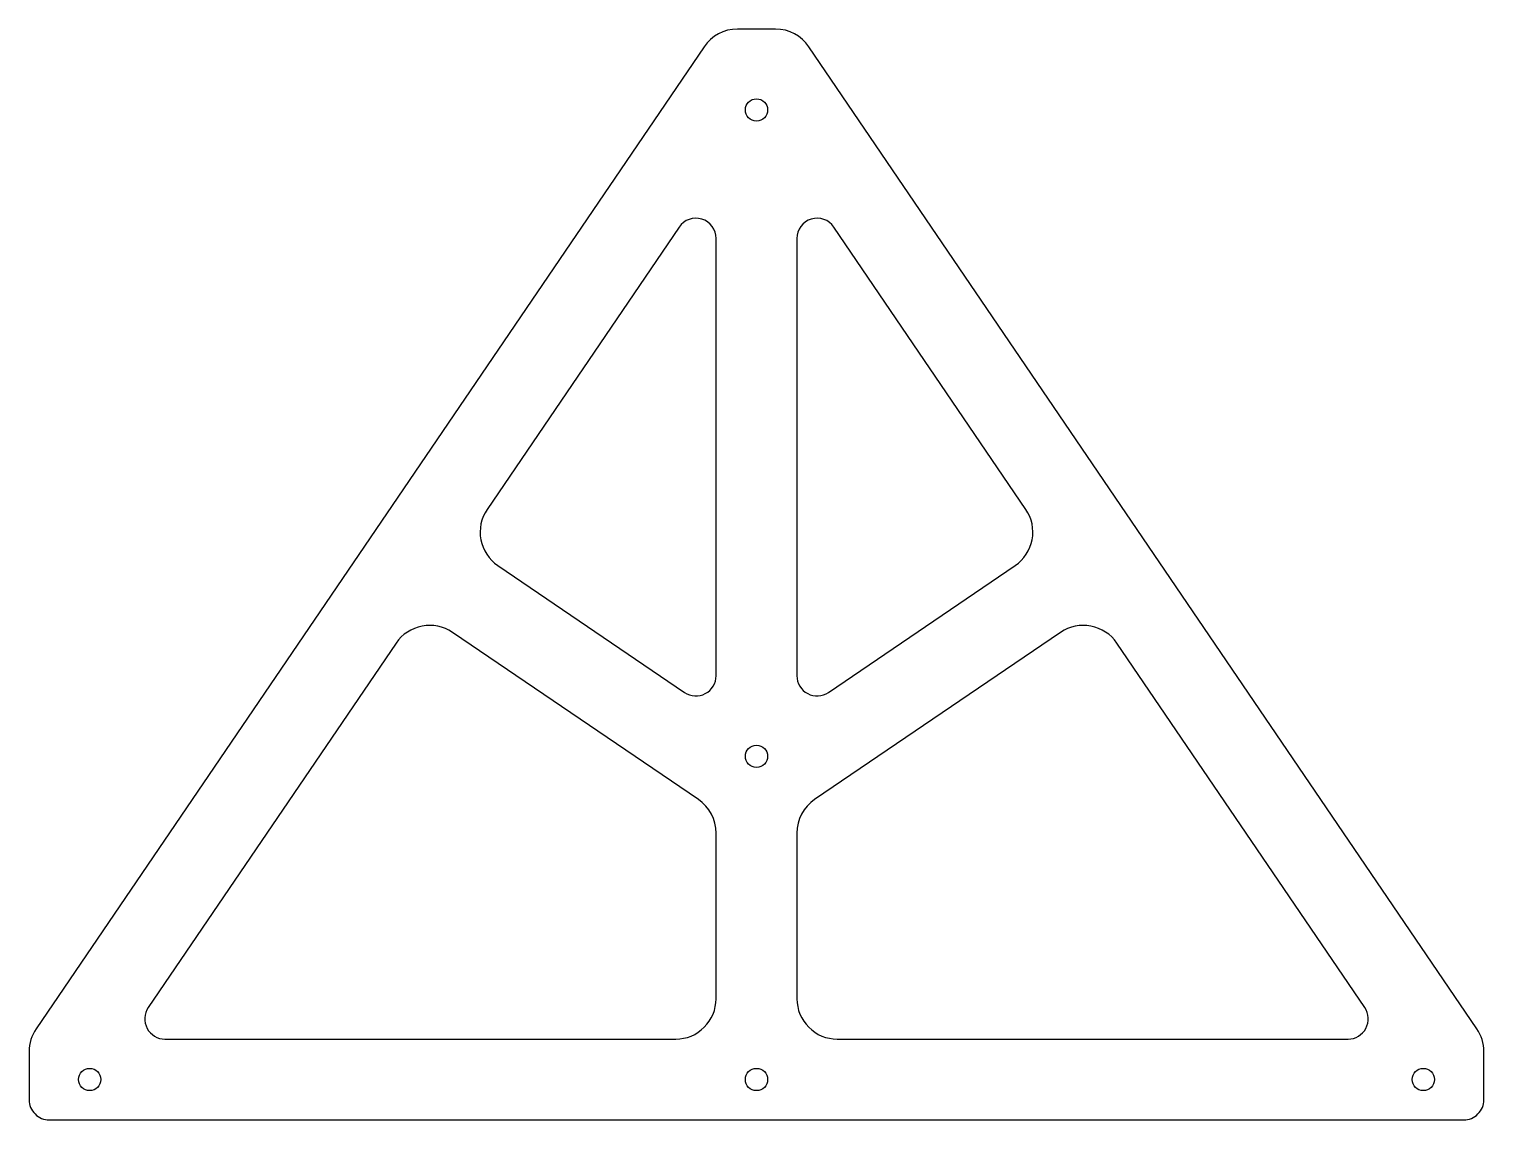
# Model space of a CAD drawing. Header units: millimetres. Extents: x -480 to -120, y 0 to 270.
import ezdxf

# ---------------------------------------------------------------- set-up
doc = ezdxf.new("R2010")
doc.units = ezdxf.units.MM
doc.layers.get('0').update_dxf_attribs({"linetype": 'CONTINUOUS'})

msp = doc.modelspace()

# ---------------------------------------------------------------- linework, layer by layer
for points in [[(-287.02, 265.62, 0.248329), (-295.29, 270), (-304.71, 270, 0.248329), (-312.98, 265.62), (-478.27, 22.55, 0.150413), (-480, 16.92), (-480, 5, 0.414214), (-475, 0), (-125, 0, 0.414214), (-120, 5), (-120, 16.92, 0.150413), (-121.73, 22.55)], [(-310, 218.19, 0.738506), (-319.13, 221), (-366.66, 151.11, 0.414529), (-364.01, 137.22), (-317.81, 105.8, 0.602142), (-310, 109.93)], [(-280.87, 221, 0.738506), (-290, 218.19), (-290, 109.93, 0.602142), (-282.19, 105.8), (-235.99, 137.22, 0.414214), (-233.34, 151.11)], [(-310, 71.01, 0.248329), (-314.38, 79.28), (-375.26, 120.68, 0.414214), (-389.15, 118.03), (-450.5, 27.81, 0.602142), (-446.37, 20), (-320, 20, 0.414214), (-310, 30)], [(-290, 30, 0.414214), (-280, 20), (-153.63, 20, 0.602142), (-149.5, 27.81), (-210.85, 118.03, 0.414214), (-224.74, 120.68), (-285.62, 79.28, 0.248329), (-290, 71.01)]]:
    msp.add_lwpolyline(points, format="xyb", close=True)
for centre in [(-300, 250), (-300, 90), (-465, 10), (-300, 10), (-135, 10)]:
    msp.add_circle(centre, 2.75)

doc.saveas('drawing.dxf')
